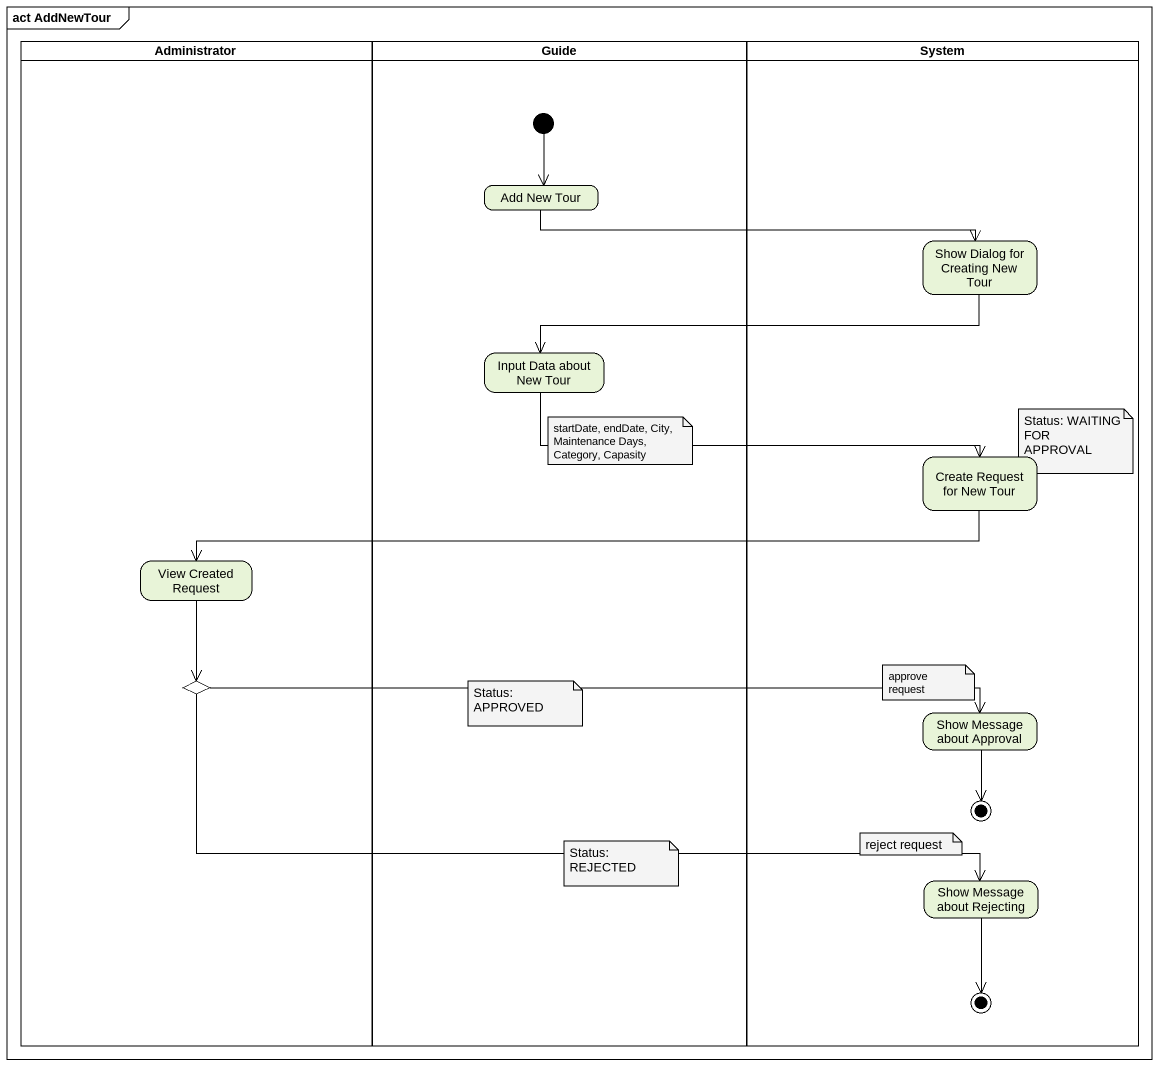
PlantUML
@startuml
mainframe act AddNewTour
hide empty description
state Administrator <<partition>> {
  state "View Created Request" as View_Created_Request
  state choice1 <<choice>>
}
state Guide <<partition>> {
  state "Add New Tour" as Add_New_Tour
  state "Input Data about New Tour" as Input_Data_about_New_Tour
  [*] --> Add_New_Tour
}
state System <<partition>> {
  state "Show Dialog for Creating New Tour" as Show_Dialog_for_Creating
  state "Create Request for New Tour" as Create_Request_for_New_Tour
  state "Show Message about Approval" as Show_Message_about_Approval
  state final1 <<end>>
  state "Show Message about Rejecting" as Show_Message_about_Rejecting
  state final2 <<end>>
}
Add_New_Tour -right-> Show_Dialog_for_Creating
Show_Dialog_for_Creating -left-> Input_Data_about_New_Tour
Input_Data_about_New_Tour -right-> Create_Request_for_New_Tour
Create_Request_for_New_Tour -left-> View_Created_Request
View_Created_Request --> choice1
choice1 -right-> Show_Message_about_Approval
choice1 -right-> Show_Message_about_Rejecting
Show_Message_about_Approval --> final1
Show_Message_about_Rejecting --> final2
note as N1
  startDate, endDate, City, Maintenance Days, Category, Capasity
end note
note as N2
  Status: WAITING FOR APPROVAL
end note
note as N3
  Status: APPROVED
end note
note as N4
  approve request
end note
note as N5
  Status: REJECTED
end note
note as N6
  reject request
end note
@enduml
